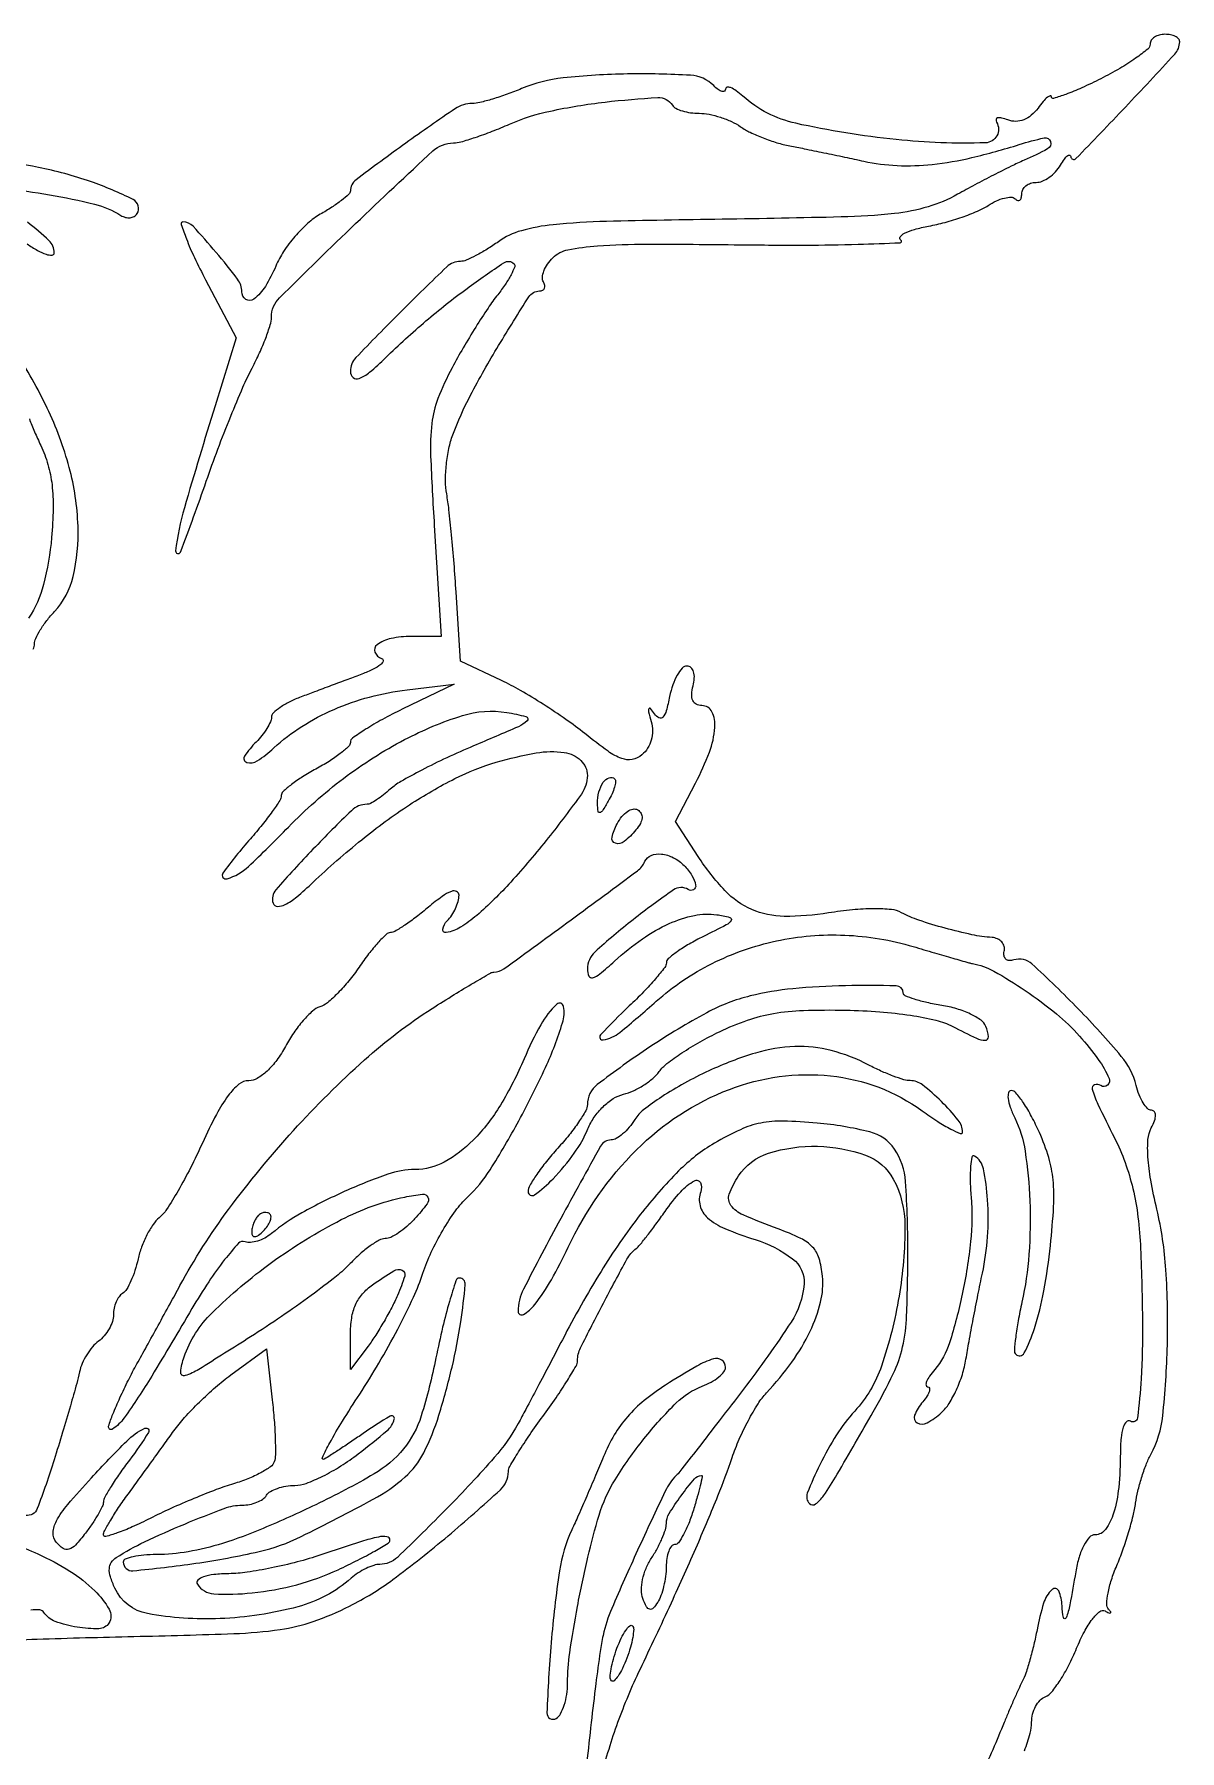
# Model space of a CAD drawing. Extents: x 62 to 252, y 2 to 320.
# Drawn here: x 136 to 252, y 146.1 to 320 of the extents above; entities that cross this region are included whole.
import ezdxf

# ---------------------------------------------------------------- set-up
doc = ezdxf.new("R2010")
doc.units = 0

msp = doc.modelspace()

# ---------------------------------------------------------------- linework, layer by layer
for points in [[(236.278806, 146.11679, 0.016235), (236.846667, 147.896021, 0.069229), (237, 148.998141, -0.061528), (237.102367, 149.826871, -0.060449), (237.403432, 150.611096, -0.065842), (237.847957, 151.235347, -0.114015), (238.373385, 151.589787, 0.13319), (239.015645, 152.059278, 0.025019), (239.874847, 153.250866, 0.025177), (240.762695, 154.78601, 0.02072), (241.556161, 156.504458, -0.023193), (242.338336, 158.176685, -0.041639), (243.151821, 159.453922, -0.054728), (243.894486, 160.235781, -0.314398), (244.432776, 160.28573, 0.019), (244.816766, 160.086453, 0.231506), (244.977838, 160.088755, 0.454756), (245.004756, 160.195106, 0.032096), (244.789651, 160.466691, -0.200624), (244.605991, 160.989138, -0.032072), (244.740677, 162.087002, -0.031219), (245.082123, 163.432009, -0.022795), (245.620442, 164.877016, 0.015585), (246.237527, 166.463182, 0.011877), (246.816938, 168.234701, 0.012043), (247.280868, 169.922393, 0.027441), (247.529466, 171.219839, -0.025734), (247.755318, 172.42073, -0.016642), (248.133543, 173.78398, -0.016736), (248.59344, 175.094978, -0.030144), (249.069295, 176.129479, 0.096523), (250.277354, 180.049425, 0.020431), (250.748737, 187.220549, 0.022399), (250.596108, 194.847405, 0.041477), (249.685032, 200.970639, -0.013113), (249.070396, 203.935848, -0.027395), (248.780318, 206.274837, -0.03493), (248.78249, 208.05893, -0.105476), (249.118083, 209.220639, 0.032726), (249.44969, 209.951455, 0.086768), (249.55622, 210.513132, 0.173349), (249.438577, 210.857768, 0.228497), (249.143592, 211, -0.205007), (248.743733, 211.17114, -0.05216), (248.302868, 211.741833, -0.044487), (247.893569, 212.558466, -0.032459), (247.582984, 213.52539, 0.113859), (246.078331, 216.46819, 0.018429), (241.732397, 221.263847, 0.013148), (237.034022, 225.832541, 0.273225), (235.18785, 226.229283, -0.096421), (234.73254, 226.169988, -0.17028), (234.387407, 226.315937, -0.168923), (234.20729, 226.646651, -0.094672), (234.21875, 227.109544, 0.116395), (234.209604, 227.611666, 0.117375), (233.976758, 228.054974, 0.108728), (233.551204, 228.369751, 0.088645), (233, 228.506649, -0.035443), (230.945227, 228.790903, -0.014795), (228.225349, 229.450481, -0.014575), (225.5835, 230.258002, -0.041958), (223.827356, 231.020567, 0.099832), (222.797834, 231.332868, 0.02495), (221.033687, 231.41342, 0.023065), (218.860989, 231.303857, 0.01621), (216.432742, 230.989054, -0.042697), (211.935613, 230.646622, -0.100347), (208.656476, 231.343378, -0.101899), (205.938375, 233.253189, -0.044927), (203.213684, 236.724899), (200.927368, 240.248071), (202.963684, 244.154829, 0.030233), (204.359287, 247.279645, 0.069981), (204.918413, 249.781661, 0.135468), (204.615278, 251.36492, 0.285478), (203.59362, 252, -0.121219), (203.031896, 252.138214, -0.169691), (202.681695, 252.512551, -0.120594), (202.570873, 253.136109, -0.047946), (202.710251, 254, 0.04953), (202.834177, 254.783863, 0.089688), (202.755978, 255.426562, 0.131985), (202.493675, 255.842692, 0.188671), (202.091631, 256, 0.210189), (201.610078, 255.788209, 0.055958), (201.104365, 255.095056, 0.046738), (200.6534, 254.098892, 0.033587), (200.333868, 252.91934, -0.016725), (199.993028, 251.469154, -0.114884), (199.648597, 250.828133, -0.348223), (199.256185, 250.757214, -0.118619), (198.793361, 251.16934, 0.023707), (198.384883, 251.701625, 0.556643), (198.230137, 251.678709, 0.162656), (198.203385, 251.366341, 0.008727), (198.457071, 250.391183, -0.065526), (198.591919, 249.441812, -0.070187), (198.470551, 248.512862, -0.072797), (198.104247, 247.682359, -0.079501), (197.52378, 247.019736, -0.124458), (196.537793, 246.549416, -0.138913), (195.490264, 246.631941, -0.06777), (194.093152, 247.377166, -0.012331), (191.751202, 249.157548, 0.0161), (189.819158, 250.603467, 0.01075), (187.521048, 252.138093, 0.01083), (185.226272, 253.531215, 0.020827), (183.320451, 254.528995), (179.140901, 256.5), (178.703914, 263.5, 0.004206), (178.498702, 266.395357, 0.004122), (178.243583, 269.306427, 0.00406), (177.977994, 271.856446, 0.015546), (177.750474, 273.436774, -0.044092), (177.634466, 274.783163, -0.025345), (177.720572, 276.410694, -0.025164), (177.97475, 278.049724, -0.038037), (178.373913, 279.436774, -0.032365), (180.162453, 283.431585, -0.014228), (183.012963, 288.478759, -0.006448), (186.071435, 293.406619, -0.255991), (187.154475, 294, 0.110528), (187.476801, 294.072133, 0.183095), (187.668078, 294.270068, 0.159951), (187.694636, 294.568036, 0.081494), (187.549826, 294.91938, -0.165635), (187.443578, 295.382988, -0.067928), (187.598144, 296.018308, -0.057038), (187.968595, 296.715767, -0.045831), (188.512222, 297.369365, -0.148875), (190.021954, 298.174288, -0.031264), (193.023136, 298.57195, -0.017413), (198.011047, 298.743623, -0.003014), (207.453821, 298.682742, 0.003635), (214.055456, 298.648375, 0.006704), (219.423326, 298.731428, 0.003516), (223.68135, 298.884404, 0.73876), (223.751594, 299.153524, -0.431332), (223.684916, 299.477824, -0.123839), (224.120058, 299.853897, -0.049998), (225.134833, 300.243264, -0.020707), (226.569186, 300.571633, 0.020497), (228.226633, 300.95034, 0.016987), (229.956272, 301.484604, 0.017321), (231.50944, 302.083808, 0.043475), (232.579826, 302.654374, -0.035223), (233.42524, 303.12307, -0.048173), (234.245566, 303.412813, -0.057776), (234.927704, 303.50049, -0.202139), (235.329826, 303.336841, 0.109598), (235.584773, 303.174479, 0.251713), (235.803136, 303.206239, 0.176393), (235.952738, 303.432605, 0.058766), (236, 303.833333, -0.123526), (236.111629, 304.278282, -0.100776), (236.426029, 304.657292, -0.090807), (236.896301, 304.911958, -0.078963), (237.45031, 305, 0.100292), (238.080138, 305.127617, 0.054217), (238.774005, 305.514063, 0.050884), (239.422383, 306.080635, 0.055942), (239.919901, 306.75, -0.021519), (240.314952, 307.365732, -0.067432), (240.648701, 307.725329, -0.254972), (240.854806, 307.764688, -0.316451), (240.969591, 307.612822, 0.660612), (241.484088, 307.413898, 0.003457), (246.490619, 312.626671, 0.003462), (251.488348, 317.976523, 0.185776), (251.992704, 319.25, 0.192109), (251.881676, 319.53637, 0.08917), (251.557232, 319.779688, 0.068483), (251.073537, 319.944743, 0.048061), (250.5, 320, 0.063708), (249.926503, 319.926629, 0.081605), (249.440625, 319.711198, 0.098517), (249.115533, 319.391785, 0.150575), (249, 319.016846, -0.225429), (248.758317, 318.508036, -0.017733), (247.53125, 317.578221, -0.021383), (245.91565, 316.542162, -0.014611), (244, 315.5, -0.010596), (242.081828, 314.578541, -0.019137), (240.46875, 313.918548, -0.015851), (239.222641, 313.507809, -0.50091), (239, 313.674284, 0.488773), (238.876114, 313.77074, 0.113995), (238.601853, 313.629794, 0.042419), (238.165996, 313.192965, 0.017033), (237.644608, 312.52865, -0.05861), (236.96309, 311.794824, -0.082661), (236.199111, 311.336555, -0.092219), (235.394517, 311.180615, -0.093755), (234.59267, 311.326066, 0.03235), (233.974723, 311.518391, 0.109604), (233.554929, 311.526248, 0.30164), (233.393696, 311.364968, 0.190482), (233.442319, 311.09333, -0.577349), (232.319314, 309.006146, -0.033165), (223.287064, 309.334383, -0.029076), (213.101805, 310.986078, -0.128833), (207.75, 313.739419, 0.025644), (207.07742, 314.283458, 0.060249), (206.514062, 314.597472, 0.138942), (206.155083, 314.637859, 0.366932), (206, 314.454988, -0.245024), (205.889997, 314.243991, -0.22614), (205.6475, 314.203653, -0.09268), (205.261649, 314.39713, -0.033956), (204.8, 314.8, 0.184451), (202.442916, 315.854293, 0.017805), (196.061451, 315.983131, 0.022961), (189.56513, 315.584187, 0.072258), (185.345757, 314.5, -0.012686), (183.867121, 313.925796, -0.013544), (182.392961, 313.440625, -0.013206), (181.106543, 313.092269, -0.059581), (180.334969, 313, 0.149975), (178.631512, 312.47729, 0.006932), (173.607538, 308.970969, 0.005307), (168.569279, 305.268055, 0.233178), (167.993677, 304.129855, -0.210981), (167.843239, 303.798251, -0.017433), (167.097611, 303.177613, -0.020946), (166.115385, 302.480211, -0.014538), (164.952118, 301.772659, 0.054043), (163.682373, 300.855849, 0.032022), (162.376123, 299.517943, 0.031738), (161.230257, 297.99789, 0.046713), (160.445021, 296.522659, -0.039907), (159.384287, 294.46286, -0.092532), (158.216808, 293.183903, -0.314319), (157.419693, 293.154145, -0.255084), (157, 293.923275, 0.162939), (156.578962, 295.180986, 0.013502), (154.400131, 297.913827, 0.012038), (152.06761, 300.551098, 0.20859), (151.038391, 301, 0.510627), (150.858661, 300.751711, 0.013785), (151.390285, 299.273435, 0.017721), (152.210461, 297.377193, 0.009834), (153.337011, 295.122333), (156.419453, 289.244665), (154.290587, 282.372333, 0.004098), (151.181279, 272.035969, 0.042114), (150.29647, 267.667162, 0.88096), (150.776965, 267.548532, 0.008897), (153.402352, 274.726025, -0.006794), (154.574771, 277.973551, -0.006125), (155.874834, 281.302717, -0.006148), (157.113329, 284.258017, -0.019291), (158.045044, 286.198118, 0.014608), (158.793418, 287.719775, 0.016124), (159.425732, 289.233802, 0.015674), (159.881144, 290.554643, 0.075312), (160, 291.33926, -0.200068), (160.825707, 293.320231, -0.00428), (168.531795, 300.828456, -0.004445), (176.346262, 308.180879, -0.188707), (178.439331, 309, 0.070233), (179.193423, 309.10645, 0.010696), (180.647777, 309.559307, 0.011793), (182.351261, 310.175035, 0.009971), (184.122882, 310.904025, -0.050104), (188.252645, 312.22773, -0.023583), (193.78773, 313.137463, -0.015475), (199.135634, 313.592037, -0.274356), (200.610652, 312.820962, 0.139332), (200.956622, 312.504844, 0.042757), (201.620668, 312.241158, 0.039069), (202.450099, 312.06052, 0.034098), (203.336511, 312, -0.049442), (204.329315, 311.901586, -0.0292), (205.482734, 311.599697, -0.028996), (206.610357, 311.159279, -0.043588), (207.527494, 310.637265, 0.038999), (208.49703, 310.073602, 0.019375), (209.801826, 309.50664, 0.019103), (211.207091, 309.020648, 0.026548), (212.5, 308.701957, -0.002791), (213.963923, 308.414077, -0.001156), (215.940625, 308.009128, -0.001143), (218.057495, 307.565313, -0.001474), (220, 307.14743, 0.042784), (223.382086, 306.707574, 0.037691), (226.938974, 306.819769, 0.031882), (230.954412, 307.511613, 0.017662), (235.75, 308.837198, -0.021411), (238.257397, 309.510102, -0.389681), (238.915679, 309.129882, -0.359724), (238.614329, 308.389976, -0.020808), (236.25, 307.242633, 0.010992), (234.917153, 306.627858, 0.004498), (233.133583, 305.737187, 0.004448), (231.234419, 304.745953, 0.005675), (229.502623, 303.796979, -0.055837), (226.507996, 302.52707, -0.045999), (223.103455, 301.845487, -0.020479), (217.698877, 301.495312, -0.002414), (205.648094, 301.267248, 0.002387), (193.924628, 301.046002, 0.019095), (188.530612, 300.712073, 0.043304), (185.316535, 300.105378, 0.08663), (182.991101, 298.993663, -0.016057), (181.842885, 298.230404, -0.018924), (180.708136, 297.585639, -0.018108), (179.72005, 297.117261, -0.101961), (179.150999, 297, 0.193008), (177.763852, 296.443821, 0.005515), (173.109616, 291.897376, 0.005509), (168.556343, 287.249021, 0.193369), (168, 285.86426, 0.212877), (168.278434, 285.239916, 0.282472), (168.876262, 285.13038, 0.083637), (169.949501, 285.768285, 0.017347), (171.579276, 287.25, -0.016511), (175.655565, 290.968446, -0.01864), (179.81117, 294.255519, -0.01105), (183.543985, 296.863634, -0.357441), (184.57158, 296.761754, -0.299423), (184.637849, 296.440683, -0.026582), (184.275005, 295.652562, -0.027815), (183.695515, 294.68633, -0.017669), (182.921021, 293.626724, 0.019399), (181.93804, 292.27207, 0.007772), (180.695252, 290.347522, 0.007677), (179.418479, 288.229514, 0.009612), (178.302685, 286.224925, 0.028942), (176.868779, 283.105123, 0.065148), (176.243896, 280.582669, 0.038719), (176.127025, 277.275849, 0.005083), (176.494317, 270.250864), (177.197298, 259), (174.157666, 259, 0.050572), (172.124736, 258.793854, 0.109609), (170.698696, 258.156232, 0.340069), (170.489039, 257.417078, 0.220951), (171.165905, 256.778032, -0.3956), (171.306439, 256.518094, -0.161692), (171.066312, 256.150292, -0.056465), (170.312024, 255.678456, -0.021643), (169.172136, 255.192621, -0.000145), (167.739989, 254.654654, -0.000089), (166.050565, 254.020945, -0.000089), (164.377473, 253.39404, -0.000158), (163, 252.87868, 0.025991), (161.85116, 252.379816, 0.035683), (160.88125, 251.807653, 0.03868), (160.188337, 251.245453, 0.205796), (160, 250.807251, -0.107889), (159.897634, 250.338371, -0.031215), (159.545387, 249.681624, -0.02982), (159.044693, 248.971816, -0.027867), (158.452381, 248.309524, 0.050648), (157.285924, 246.879363, 0.493498), (157.505829, 246.245399, 0.231542), (158.568526, 246.389763, 0.037665), (160.253943, 247.712417, -0.043336), (163.080755, 249.879527, -0.038932), (166.339234, 251.615951, -0.037796), (169.926603, 252.869756, -0.035645), (173.732766, 253.599457), (178.5, 254.165378), (173.25, 251.628694, 0.011816), (171.238193, 250.597304, 0.01783), (169.542188, 249.596697, 0.01284), (168.221785, 248.704263, 0.242271), (168, 248.273409, -0.209628), (167.81612, 247.854096, -0.021642), (166.971875, 247.14159, -0.024019), (165.840728, 246.351568, -0.016912), (164.5, 245.569933, 0.016689), (163.159254, 244.789091, 0.023755), (162.028125, 244.001469, 0.021259), (161.182633, 243.291831, 0.210537), (161, 242.877326, -0.145417), (160.857059, 242.396232, -0.010933), (160.079657, 241.258652, -0.014379), (159.067045, 239.926922, -0.010418), (157.866919, 238.50121, 0.021895), (155.087033, 235.040623, 0.722387), (155.506399, 234.450987, 0.113548), (157.661778, 235.698677, 0.012765), (161.7241, 239.688515, -0.038696), (167.305837, 244.629405, -0.040914), (173.483534, 248.549436, -0.044568), (179.34429, 250.989922, -0.118322), (183.839506, 251.304865, -0.023767), (185.774665, 250.886072, -0.577025), (185.890866, 250.455225, -0.095072), (185.01363, 249.857715, -0.002284), (180.461821, 247.912798, 0.009417), (177.765424, 246.714902, 0.010558), (175.21812, 245.459126, 0.009914), (173.098429, 244.303992, 0.054247), (172.043574, 243.539434, -0.017276), (171.345239, 242.950021, -0.021294), (170.653632, 242.452209, -0.020267), (170.048643, 242.088923, -0.125718), (169.700572, 242, 0.194098), (168.097881, 241.353486, 0.010718), (164.210669, 237.443729, 0.009232), (160.443655, 233.339712, 0.2676), (160.16899, 231.99303, 0.313747), (160.612866, 231.661851, 0.128473), (161.384991, 231.836609, 0.054639), (162.563018, 232.620762, 0.015475), (164.210535, 234.0875, -0.019284), (169.146373, 238.414811, -0.025245), (173.990341, 241.952244, -0.028223), (178.589486, 244.609085, -0.046024), (182.778656, 246.260145, -0.02716), (186.820296, 247.202806, -0.080045), (189.664966, 247.245717, -0.153172), (191.339846, 246.439449, -0.207443), (192, 244.916748, -0.157347), (191.394708, 243.040937, -0.011204), (188.046393, 238.605916, -0.016899), (184.253282, 234.128773, -0.030007), (180.797491, 230.75, -0.041865), (179.157761, 229.553315, -0.09158), (177.710065, 229.001579, -0.526992), (177.355031, 229.358855, -0.15053), (177.8, 230.2, 0.049912), (178.25932, 230.761475, 0.037987), (178.6475, 231.455488, 0.038942), (178.913282, 232.169831, 0.0697), (179, 232.788894, 0.293877), (178.756178, 233.167904, 0.202542), (178.230192, 233.18253, 0.065574), (177.294943, 232.66815, 0.016428), (175.923275, 231.588894, -0.011778), (174.686924, 230.597356, -0.015735), (173.516991, 229.760488, -0.012923), (172.515853, 229.12777, -0.135259), (172.052177, 229, 0.193882), (171.622838, 228.827015, 0.017129), (170.792349, 227.971433, 0.020422), (169.848019, 226.839816, 0.014457), (168.878902, 225.498495, -0.022138), (167.850368, 224.120034, -0.023835), (166.727675, 222.872956, -0.02426), (165.668647, 221.902723, -0.095266), (164.896163, 221.477497, 0.105952), (164.154022, 221.04827, 0.029887), (163.213092, 220.088649, 0.028694), (162.253932, 218.848784, 0.026772), (161.418759, 217.479003, -0.034726), (160.54357, 216.093613, -0.046163), (159.555958, 214.979109, -0.054029), (158.570637, 214.237074, -0.135195), (157.709881, 214, 0.175115), (156.709686, 213.63862, 0.059506), (155.630143, 212.499373, 0.039326), (154.424645, 210.580896, 0.014177), (153.010339, 207.683074, -0.011281), (151.803116, 205.172767, -0.01327), (150.544273, 202.853919, -0.012207), (149.387585, 200.96013, -0.076486), (148.637333, 200.113976, 0.069861), (148.012766, 199.428004, 0.03081), (147.383403, 198.372046, 0.029744), (146.843779, 197.151932, 0.035198), (146.487342, 195.94237, -0.023859), (146.174041, 194.782923, -0.027446), (145.763334, 193.712939, -0.028154), (145.320804, 192.858068, -0.121405), (144.923063, 192.452451, 0.101346), (144.569356, 192.119234, 0.05202), (144.27115, 191.585203, 0.048665), (144.068451, 190.948198, 0.052754), (144, 190.301226, -0.079966), (143.889499, 189.614725, -0.048197), (143.555944, 188.858694, -0.046846), (143.066716, 188.151887, -0.059634), (142.488319, 187.610243, 0.059705), (141.87918, 187.039648, 0.036215), (141.299563, 186.238634, 0.03586), (140.832794, 185.347079, 0.051867), (140.564274, 184.5, -0.016927), (140.28227, 183.333404, -0.002653), (139.636666, 181.056896, -0.002947), (138.845179, 178.380537, -0.002567), (137.985523, 175.587305, -0.014603), (136.27867, 170.650932, -0.35362), (135.103745, 169.964264, -0.35325)], [(132.925161, 304.379409, -0.015639), (137.518532, 303.74601, -0.019747), (142.087998, 302.782598, -0.076723), (144.74348, 301.658538, 0.07584), (145.21103, 301.459656, 0.089214), (145.690443, 301.424674, 0.100732), (146.106613, 301.556109, 0.12833), (146.396772, 301.832974, 0.441674), (145.986566, 303.269007, 0.031409), (141.687839, 305.076043, 0.034385), (136.393105, 306.520886, 0.049454), (131.560875, 307, 0.026258)], [(135.25, 298.779921, 0.023105), (136.305916, 298.114452, 0.048316), (137.192187, 297.719101, 0.089298), (137.781207, 297.633143, 0.404519), (138, 297.859326, 0.205197), (137.462999, 299.112733, 0.029272), (135.280866, 300.960885, 0.032183)], [(135.876442, 257.730361, 0.120585), (136, 258.235239, -0.110756), (136.12936, 258.812063, -0.02748), (136.593172, 259.668842, -0.026751), (137.246389, 260.614268, -0.024028), (138.019309, 261.520553, 0.132322), (139.917918, 265.070904, 0.065896), (140.412217, 270.184998, 0.056734), (139.523235, 276.123575, 0.046464), (137.292039, 282.146029, 0.033239), (134.071128, 287.848999, 0.095915)], [(135.480248, 281.058046, 0.011617), (136.008873, 279.742956, 0.009408), (136.634886, 278.356991, -0.041596), (137.364533, 276.418056, -0.039834), (137.776254, 274.356826, -0.03381), (137.895481, 271.970884, -0.018193), (137.736292, 269.028407, -0.039854), (136.917453, 264.260927, -0.084497), (135.40004, 260.847949, -0.106269)], [(193.421853, 143.526443, -0.025397), (195.101717, 149.029151, -0.024926), (197.339816, 154.368576, 0.003643), (200.505693, 161.102504, 0.005576), (203.141987, 166.989489, 0.006432), (205.226562, 171.961209, 0.014216), (206.65946, 175.817931, -0.022006), (207.382916, 177.675982, -0.018377), (208.307971, 179.580977, -0.018768), (209.284838, 181.262306, -0.047143), (210.150995, 182.382757, 0.032097), (212.714321, 185.500413, 0.044286), (214.562412, 188.615603, 0.051152), (215.622984, 191.569446, 0.084979), (215.815318, 194.20137, 0.046429), (215.469845, 196.003598, 0.118437), (214.815485, 197.151882, 0.09383), (213.608832, 198.031573, 0.022572), (211.316398, 198.994584, -0.012738), (207.770629, 200.402743, -0.131871), (206.545614, 201.364804, -0.254922), (206.379937, 202.510494, -0.056169), (207.307767, 204.34696, -0.173318), (210.356642, 206.652865, -0.081435), (215.315349, 207.360711, -0.082287), (220.188715, 206.449087, -0.184623), (222.988233, 204.021986, -0.123695), (224.166282, 199.315356, -0.04098), (223.573113, 192.167674, -0.041311), (221.788275, 185.097722, -0.102695), (219.083172, 180.528472, 0.042787), (217.244895, 178.128739, 0.028273), (215.543248, 175.098208, 0.021031), (214.28031, 172.216466, 0.297429), (214.501267, 171.1654, 0.374172), (215.116494, 171.122691, 0.079407), (215.924266, 171.963205, 0.020183), (217.300907, 174.126666, 0.00136), (220.961524, 180.466832, 0.01794), (222.984369, 184.305209, 0.057657), (223.929686, 187.029855, 0.045529), (224.339493, 190.219678, 0.008204), (224.461524, 196.209411, 0.016982), (224.23414, 203.7872, 0.134198), (223.103863, 207.078878, 0.184549), (220.619651, 208.808654, 0.038224), (215.274318, 209.708842, 0.016942), (211.839528, 209.903283, 0.054289), (209.558232, 209.707059, 0.059958), (207.495967, 209.037245, 0.024072), (204.86426, 207.660603, 0.064601), (201.242742, 204.855068, 0.031064), (197.359817, 200.432836, 0.026804), (193.385182, 194.683158, 0.018278), (189.472422, 187.764631, -0.000955), (188.22351, 185.366053, -0.000876), (186.928967, 182.901917, -0.000875), (185.76606, 180.707051, -0.00288), (184.987893, 179.264631, -0.055608), (182.574864, 175.823837, -0.013411), (177.825811, 170.721162, -0.007659), (172.754484, 165.712923, -0.193311), (170.979407, 165, 0.078623), (170.360885, 164.902135, 0.033669), (169.582042, 164.590008, 0.032263), (168.780353, 164.13844, 0.036633), (168.078741, 163.604284, -0.116419), (162.679378, 160.709403, -0.054623), (154.798743, 159.508542, -0.055583), (147.451287, 160.016115, -0.245577), (144.138098, 162.596253, -0.029393), (143.691936, 163.750817, -0.089782), (143.582734, 164.580271, -0.133517), (143.784471, 165.202239, -0.106798), (144.28771, 165.698977, -0.030496), (147.156153, 167.285195, -0.012553), (151.215654, 169.093472, -0.00942), (155.2296, 170.673995, -0.089305), (157.04028, 171, 0.04927), (157.790601, 171.074116, 0.04734), (158.522518, 171.29375, 0.051081), (159.130433, 171.61661, 0.107141), (159.5, 172, -0.124071), (159.895889, 172.384143, -0.047276), (160.600126, 172.70625, -0.043123), (161.467141, 172.92607, -0.04055), (162.377232, 173, 0.090421), (163.520819, 173.208514, 0.025314), (165.193328, 173.93807, 0.024657), (167.034854, 174.971154, 0.023687), (168.791452, 176.19343, 0.011671), (171.724872, 178.558893, 0.15768), (172.442854, 179.714207, 0.667219), (172.023862, 180.024405, 0.016604), (169.307575, 178.273057, -0.002929), (168.147503, 177.479362, -0.00297), (166.983537, 176.703005, -0.00289), (165.962957, 176.039433, -0.012156), (165.338508, 175.65965, -0.731241), (165.162816, 175.820287, -0.016954), (165.917422, 177.318631, -0.01361), (167.192366, 179.506294, -0.006532), (168.940312, 182.245684, 0.01357), (170.88468, 185.389629, 0.011221), (172.787867, 188.838106, 0.01138), (174.390931, 192.081065, 0.029607), (175.349487, 194.50106, -0.030393), (176.190787, 196.615322, -0.022766), (177.359514, 198.833081, -0.023198), (178.656725, 200.826437, -0.047781), (179.880901, 202.225603, 0.062893), (182.142283, 204.973039, 0.016136), (185.060102, 209.944154, 0.017175), (187.766338, 215.349766, 0.033198), (189.484882, 219.868313, 0.118758), (189.585829, 221.530516, 0.595203), (188.909603, 221.755568, 0.077553), (187.274641, 219.664129, 0.027198), (185.596138, 216.227423, -0.036213), (183.196484, 211.530618, -0.058141), (180.438416, 207.983366, -0.072777), (177.500551, 205.757103, -0.126459), (174.554952, 205, 0.084939), (171.79616, 204.527939, 0.020145), (167.446168, 202.794399, 0.021616), (163.085013, 200.618788, 0.047003), (160, 198.508681, -0.050278), (159.339281, 198.063068, -0.048766), (158.59625, 197.752908, -0.052808), (157.885339, 197.614368, -0.109487), (157.327661, 197.687934, 0.303698), (156.673793, 197.527625, 0.017437), (155.263581, 195.872953, 0.021791), (153.644878, 193.640503, 0.013798), (151.947272, 190.909717, -0.004752), (147.872022, 184.081779, -0.017158), (145.088241, 179.850539, -0.090597), (143.91516, 178.704208, -0.703875), (143.512424, 179, -0.02487), (143.943254, 180.221611, -0.009395), (144.66126, 181.884623, -0.009279), (145.511429, 183.667666, -0.011175), (146.378311, 185.309356, 0.000953), (147.352055, 187.065516, 0.000528), (148.534484, 189.213013, 0.000526), (149.727798, 191.391129, 0.000848), (150.739083, 193.249093, -0.035565), (155.663042, 200.967475, -0.024805), (162.229081, 208.946454, -0.025022), (169.429706, 216.10695, -0.041006), (176.269417, 221.313057, -0.00364), (178.516399, 222.726055, -0.005545), (180.489738, 223.91696, -0.002235), (182.191395, 224.908121, -0.13149), (182.534731, 225, 0.158294), (183.536697, 225.325364, 0.001284), (190.343768, 230.29408, 0.00149), (197.066931, 235.258954, 0.131872), (197.833333, 236.22731, -0.202492), (198.455157, 236.823007, -0.118468), (199.494654, 236.95735, -0.092038), (200.712483, 236.59278, -0.0779), (201.8, 235.8, -0.058198), (202.588661, 234.802763, -0.095327), (202.96965, 233.799084, -0.317335), (202.757295, 233.350178, -0.273517), (202.225551, 233.360602, 0.297967), (200.714864, 233.321908, 0.015644), (196.631325, 230.306371, 0.01743), (192.768074, 227.037727, 0.211502), (192, 225.303193, 0.105128), (192.148478, 224.604818, 0.375665), (192.530211, 224.428306, 0.102425), (193.255878, 224.815116, 0.010229), (194.75, 226.110641, -0.03079), (197.568419, 228.35838, -0.046317), (200.2961, 229.916877, -0.054928), (202.838598, 230.750368, -0.089632), (205.100759, 230.814297, -0.024622), (206.423094, 230.546565, -0.505393), (206.554336, 230.223512, -0.137389), (206.073944, 229.778032, -0.004668), (203.75, 228.611248, 0.016521), (202.313398, 227.846816, 0.023832), (201.101562, 227.070582, 0.02118), (200.193586, 226.366322, 0.220664), (200, 225.949037, -0.167356), (199.833966, 225.466879, -0.01127), (198.898438, 224.32366, -0.015204), (197.686577, 222.993146, -0.010755), (196.25, 221.571652, 0.015199), (193.331848, 218.632355, 0.719193), (193.604877, 218.127297, 0.128909), (195.286796, 218.894957, 0.010628), (198.983718, 222.045911, -0.065796), (204.633268, 225.875333, -0.06368), (211.145805, 228.15781, -0.062979), (218.090518, 228.743361, -0.061828), (225.007945, 227.590281, 0.00096), (227.148628, 226.959036, 0.001409), (229.033584, 226.412893, 0.000657), (230.641204, 225.954297, 0.02614), (231, 225.872441, -0.084771), (233.156381, 225.10681, -0.021309), (236.341136, 223.141402, -0.022631), (239.516615, 220.773237, -0.041079), (241.84468, 218.524118, -0.022145), (243.751969, 216.147366, -0.05674), (244.843702, 214.234441, -0.325464), (244.689236, 213.556598, -0.328898), (244, 213.5, 0.222903), (243.37398, 213.572272, 0.394646), (243.145764, 213.149852, 0.047869), (243.708235, 211.618919, 0.00511), (245.385282, 208.216756, -0.030228), (246.465226, 205.716732, -0.02888), (247.254819, 203.066691, -0.027111), (247.771637, 200.187803, -0.020756), (248.033344, 197, -0.007475), (248.225283, 189.461545, -0.017373), (248.088296, 183.810676, -0.016594), (247.721769, 179.845044, -0.545985), (247, 179.5, 0.353315), (246.599031, 179.449341, 0.115077), (246.271596, 178.899019, 0.054823), (246.056241, 177.825869, 0.021234), (245.986345, 176.309017, -0.022552), (245.815183, 172.795748, -0.051254), (245.297626, 170.191707, -0.079065), (244.492245, 168.551393, -0.243811), (243.428682, 168, 0.213239), (242.856588, 167.744392, 0.062007), (242.293044, 166.93217, 0.048682), (241.805, 165.729276, 0.030616), (241.46342, 164.25, -0.004676), (240.872504, 160.909302, -0.049566), (240.486136, 159.583048, -0.739282), (240.228292, 159.605003, -0.044645), (240.078947, 160.809017, 0.093999), (239.74087, 162.309407, 0.52199), (239.066457, 162.445805, 0.127175), (238.211561, 161.067536, 0.029196), (237.544955, 158.387937, -0.011913), (237.224118, 156.877263, -0.011017), (236.824071, 155.343417, -0.01108), (236.407604, 153.993857, -0.035738), (236.048263, 153.126892, 0.008381), (235.664982, 152.328575, 0.00353), (235.175488, 151.243525, 0.003491), (234.668505, 150.076248, 0.004543), (234.221472, 149, -0.011034), (231.842893, 143.476994, -0.01493)], [(132.055983, 157.093537, -0.024323), (136.267757, 157.435025, -0.002611), (146.058852, 157.699886, 0.003371), (156.183481, 157.989172, 0.026161), (160.894058, 158.40296, 0.049448), (164.242999, 159.218042, 0.031876), (167.92264, 160.779365, 0.042876), (172.303992, 163.469942, 0.01664), (177.889162, 167.892066, 0.009565), (183.188195, 172.559448, 0.210416), (184, 174.403089, -0.133217), (184.141292, 174.923983, -0.007274), (185.028125, 176.389126, -0.010888), (186.159166, 178.113122, -0.007708), (187.5, 180, 0.008121), (188.84078, 181.890112, 0.011373), (189.971875, 183.624099, 0.00786), (190.85399, 185.097251, 0.131707), (191, 185.641934, -0.116775), (191.304456, 186.927753, -0.004206), (193.624008, 191.455828, -0.004519), (196.008482, 195.91705, -0.105471), (196.939421, 197, 0.058445), (197.309515, 197.356955, 0.005994), (198.070171, 198.307813, 0.007412), (198.948993, 199.468874, 0.005853), (199.866274, 200.75, -0.029845), (201.453909, 202.756634, -0.084246), (202.846339, 203.868162, -0.436678), (203.443051, 203.671839, -0.197715), (203.47912, 202.75, 0.154236), (203.415222, 201.33815, 0.148498), (204.171019, 200.120967, 0.08152), (205.939894, 199.017877, 0.023073), (209, 197.90507, -0.086439), (212.787655, 195.956725, -0.255668), (213.947302, 193.378246, -0.126352), (212.640004, 189.553442, -0.018129), (207.81613, 182.753026, -0.000836), (205.3594, 179.55402, -0.001264), (203.208488, 176.777451, -0.000476), (201.349686, 174.395126, -0.030476), (201, 174, 0.085373), (199.891365, 172.430771, 0.003869), (197.09181, 166.437431, 0.005517), (194.473905, 160.547066, 0.047262), (193.587322, 157.805128, 0.01997), (193.296238, 156.190311, 0.002919), (192.855915, 152.888374, 0.003296), (192.3837, 148.976814, 0.002822), (191.936824, 144.851531, -0.031173)], [(131.165631, 167.626471, -0.068138), (136.329644, 166.077606, -0.034077), (139.587696, 164.316337, -0.05215), (142.106406, 162.329379, -0.069487), (143.559325, 160.456994, -0.275343), (143.536676, 159.059343, -0.254003), (142.535277, 158.486331, -0.046314), (140.32802, 158.641783, -0.047155), (138.107683, 159.225585, -0.160127), (136.948388, 160.141991, 0.23095), (136.531624, 160.387598, 0.04403), (135.626356, 160.379074, 0.03889)]]:
    msp.add_lwpolyline(points, format="xyb")
for points in [[(194.122073, 242.325003, -0.009073), (193.526993, 241.343107, -0.200091), (193.258773, 241.154512, -0.446695), (193.081567, 241.281648, -0.022266), (193.030409, 242.083333, -0.068411), (193.167873, 243.24879, -0.088309), (193.616467, 244.226472, -0.14874), (194.203585, 244.6908, -0.298202), (194.75833, 244.575003, -0.22822), (194.856077, 244.295699, -0.040891), (194.746741, 243.738754, -0.036971), (194.497543, 243.055001, -0.025833)], [(196.926114, 239.410972, -0.048467), (195.72546, 238.220323, -0.254452), (194.843567, 238.054347, -0.390085), (194.500187, 238.661603, -0.065638), (195.01499, 240.028008, -0.049171), (195.503907, 240.758759, -0.072039), (196.074799, 241.279035, -0.095673), (196.634549, 241.518634, -0.194202), (197.098732, 241.438981, -0.129807), (197.43944, 241.079829, -0.147504), (197.537114, 240.616999, -0.105652), (197.366059, 240.05495, -0.046726)], [(208.5, 222.584892, 0.064172), (204.099689, 220.890095, 0.023115), (198.342036, 217.422864, 0.016153), (193.001623, 213.605799, 0.233599), (192, 211.578895, -0.131381), (191.832933, 210.954057, -0.018506), (191.11875, 209.813747, -0.020059), (190.148734, 208.501786, -0.015845), (189, 207.161143, 0.015564), (187.851245, 205.822002, 0.019797), (186.88125, 204.514584, 0.018141), (186.165799, 203.379583, 0.132304), (186, 202.763968, 0.610095), (186.642564, 202.43337, 0.047352), (188.529264, 204.071762, 0.034048), (190.678909, 206.660374, 0.058128), (192.046183, 209.111497, -0.052661), (192.693981, 210.303155, -0.0487), (193.591553, 211.367772, -0.051266), (194.618613, 212.182404, -0.080729), (195.649918, 212.626983, 0.046328), (196.657463, 212.981682, 0.033587), (197.70295, 213.550437, 0.034182), (198.630271, 214.231857, 0.060814), (199.273329, 214.925935, -0.07278), (200.05468, 215.72998, -0.017521), (201.571621, 216.811494, -0.017622), (203.418596, 217.941575, -0.016666), (205.374741, 218.961264, -0.0278), (208.232185, 220.141204, -0.041723), (210.843109, 220.815182, -0.034375), (213.876542, 221.121074, -0.012695), (218.176435, 221.14854, -0.014185), (221.619998, 220.985296, -0.018871), (224.73321, 220.630493, -0.020752), (227.309628, 220.12774, -0.060834), (229.002034, 219.498948, 0.007378), (231.409887, 218.298494, 0.112908), (232.310502, 218.09438, 0.448147), (232.620893, 218.443895, 0.062573), (232.359463, 219.505636, 0.148601), (231.875292, 220.12762, 0.042501), (230.808479, 220.751755, 0.038747), (229.422542, 221.284445, 0.032743), (227.890848, 221.633445, -0.014627), (226.399521, 221.916881, -0.023112), (225.142796, 222.255622, -0.019333), (224.184068, 222.603592, -0.304741), (223.999522, 222.877808, 0.407495), (223.278264, 223.614711, 0.010281), (218.149435, 223.623248, 0.01942), (212.798341, 223.313977, 0.035742)], [(204.301752, 214.998756, 0.017778), (201.834133, 213.75185, 0.019654), (199.544627, 212.370914, 0.019447), (197.695235, 211.048014, 0.088411), (196.811206, 210.0693, -0.035645), (196.23444, 209.27743, -0.040001), (195.571097, 208.607857, -0.043825), (194.921739, 208.1418, -0.134535), (194.404276, 208, 0.271772), (193.344472, 207.378008, 0.003203), (189.299286, 200.024781, 0.005375), (185.524711, 192.875753, 0.121725), (184.991725, 190.627555, 0.576083), (185.531719, 190.321225, 0.095149), (186.674264, 191.321304, 0.036272), (188.355371, 193.834512, 0.019756), (190.062436, 197.133303, -0.086683), (196.961788, 206.984564, -0.105189), (206.390275, 213.125411, -0.118119), (216.631238, 214.490749, -0.131832), (225.917459, 210.944832, 0.012368), (227.484313, 209.867875, 0.023679), (228.800754, 209.096387, 0.026475), (229.772867, 208.650786, 0.529433), (230, 208.805166, 0.172814), (229.571348, 210.008342, 0.027329), (227.854788, 211.891546, 0.027556), (225.940786, 213.576749, 0.166958), (224.711045, 214.006161, -0.072718), (224.057308, 214.105142, -0.015821), (222.974494, 214.472513, -0.016171), (221.737374, 214.982581, -0.014866), (220.5, 215.585092, 0.056324), (216.705987, 217.058117, 0.07363), (213.012164, 217.469125, 0.065165), (209.022081, 216.799272, 0.033977)], [(235.284567, 210.25, -0.075722), (236.338195, 206.856663, -0.027747), (236.813073, 201.842514, -0.027534), (236.725569, 196.410378, -0.037343), (236.01294, 191.55774, 0.01022), (235.631596, 189.676724, 0.015282), (235.382619, 188.018351, 0.010186), (235.248175, 186.652089, 0.219191), (235.385007, 186.28166, 0.508081), (236.25155, 186.41687, 0.041766), (237.278486, 188.89861, 0.031576), (238.232569, 192.702842, 0.01904), (238.902448, 197.305717, 0.012286), (239.228011, 201.273187, 0.038616), (239.174894, 203.943322, 0.049006), (238.726823, 206.211719, 0.03089), (237.788317, 208.745639, 0.01798), (236.996159, 210.375412, 0.025906), (236.171673, 211.750281, 0.024063), (235.411112, 212.771575, 0.224296), (234.927525, 213, 0.342058), (234.652423, 212.786859, 0.095685), (234.616581, 212.206485, 0.054585), (234.830828, 211.324015, 0.026251)], [(230.865389, 202.21978, -0.045651), (230.81241, 197.726257, -0.026228), (229.972998, 192.370708, -0.024786), (228.67788, 187.452349, -0.09989), (227.179893, 184.75, 0.024404), (226.661828, 184.077608, 0.055322), (226.356044, 183.514062, 0.120265), (226.302158, 183.150728, 0.387475), (226.467457, 183, -0.332104), (226.648279, 182.865008, -0.150571), (226.644941, 182.552276, -0.06715), (226.41169, 182.061504, -0.028746), (225.979944, 181.475834, 0.072655), (225.149198, 180.113741, 0.378558), (225.404547, 179.346179, 0.263809), (226.407373, 179.336149, 0.057488), (227.86767, 180.380243, 0.069717), (228.632017, 181.295063, 0.031687), (229.372263, 182.67138, 0.030607), (229.98099, 184.245875, 0.036711), (230.349787, 185.790779, -0.004834), (230.655476, 187.565087, -0.0022), (231.087765, 189.879166, -0.002178), (231.564824, 192.314574, -0.002992), (232.016429, 194.5, 0.035023), (232.534907, 198.186066, 0.034377), (232.53864, 201.931673, 0.033064), (232.115948, 205.071092, 0.207201), (231.211268, 206.369471, 0.516328), (230.957395, 206.262246, 0.033702), (230.816268, 205.331847, 0.026863), (230.775573, 203.950154, 0.013796)], [(174.505548, 200.006131, -0.029217), (173.724469, 199.238347, -0.031723), (172.879442, 198.589301, -0.033476), (172.091394, 198.133249, -0.114925), (171.519326, 198, 0.128393), (170.918413, 197.843107, 0.027133), (169.995374, 197.257921, 0.026743), (168.969852, 196.440839, 0.022599), (167.975362, 195.473774, -0.03707), (166.578379, 194.191782, -0.008505), (164.030073, 192.248968, -0.008746), (161.008701, 190.106159, -0.00843), (157.877262, 188.043178, -0.002104), (152.642079, 184.75028, -0.066141), (151.256172, 184.122764, -0.534416), (150.81692, 184.484205, -0.059094), (151.154937, 186.014609, -0.115248), (153.987889, 190.484297, -0.037316), (160.007319, 195.572972, -0.037708), (167.079219, 199.926576, -0.067395), (173.5, 202.211279, -0.023818), (175.301257, 202.501308, -0.324462), (175.847031, 202.19209, -0.277995), (175.769603, 201.51861, -0.019703)], [(158.666667, 200.333333, 0.063896), (158.411277, 200.002755, 0.039129), (158.195833, 199.558958, 0.038674), (158.048893, 199.07784, 0.054831), (158, 198.633333, 0.142677), (158.093678, 198.31173, 0.290264), (158.322581, 198.204271, 0.131573), (158.693024, 198.355562, 0.034019), (159.183333, 198.783333, 0.041736), (159.5985, 199.274266, 0.061283), (159.867292, 199.770833, 0.080535), (159.959631, 200.197768, 0.212536), (159.85, 200.483333, 0.128169), (159.601612, 200.629018, 0.100736), (159.289271, 200.652396, 0.089268), (158.96028, 200.549128, 0.075941)], [(172.768379, 192.25, -0.01844), (172.183922, 191.024119, -0.010968), (171.40307, 189.60726, -0.010971), (170.561533, 188.227176, -0.018578), (169.789818, 187.115141), (168, 184.730283), (168, 188.243169, -0.037453), (168.128286, 189.953376, -0.066856), (168.521822, 191.305349, -0.075108), (169.217407, 192.398468, -0.061343), (170.25, 193.325576, -0.014366), (172.41245, 194.743455, -0.243463), (173.236254, 194.804523, -0.387468), (173.50637, 194.212181, -0.02414)], [(176.665926, 185.929404, -0.02558), (175.16867, 180.043409, -0.09659), (173.377812, 176.708612, -0.089849), (170.396474, 174.165846, -0.020426), (164.5, 171.050145, -0.010818), (159.171447, 168.647333, -0.024732), (155.035746, 167.12578, -0.032185), (151.564261, 166.280905, -0.043624), (148.350777, 166, 0.021384), (147.066516, 165.945049, 0.034396), (145.984291, 165.776735, 0.038113), (145.200887, 165.53505, 0.308067), (145, 165.239949, 0.442081), (145.970948, 164.356411, 0.012027), (152.341441, 165.113262, 0.020489), (158.760426, 166.303064, 0.059631), (163, 167.818852, 0.007849), (170.302368, 171.603746, 0.05709), (173.5382, 173.855432, 0.095822), (175.425308, 176.298329, 0.04174), (176.964607, 180.116196, 0.016625), (178.295242, 184.989106, 0.021111), (179.181038, 189.567656, 0.014977), (179.634041, 193.358435, 0.440523), (179.047168, 194, 0.324237), (178.690682, 193.74167, 0.00743), (178.033139, 191.629262, 0.013733), (177.341445, 189.023325, 0.00851)], [(160.282459, 175.392631, -0.157106), (159.906009, 174.895219, -0.028927), (158.914412, 174.282558, -0.02855), (157.62393, 173.677354, -0.022589), (156.168686, 173.168686, 0.017558), (154.406803, 172.57265, 0.008033), (152.149855, 171.678027, 0.007943), (149.800831, 170.658916, 0.010856), (147.720942, 169.662064, -0.01136), (145.909779, 168.796252, -0.020618), (144.386777, 168.184451, -0.018265), (143.222061, 167.81877, -0.494978), (143, 167.988126, -0.126476), (143.112166, 168.42446, -0.009538), (143.72668, 169.492005, -0.012683), (144.52625, 170.748413, -0.009297), (145.473805, 172.102117, 0.000604), (146.578566, 173.623414, 0.000387), (147.857536, 175.391968, 0.000389), (149.107264, 177.125749, 0.000729), (150.114779, 178.530113, -0.028724), (151.202686, 179.880135, -0.014836), (152.705493, 181.44429, -0.014699), (154.350803, 182.965818, -0.021554), (155.890973, 184.195661), (159.5, 186.831095), (160.084715, 181.665548, -0.009003), (160.28031, 179.60651, -0.011298), (160.383997, 177.69209, -0.009569), (160.403784, 176.093226, -0.082542)], [(199.922392, 183.165737, 0.029845), (197.760438, 181.606423, 0.042983), (196.068475, 179.96436, 0.044715), (194.730514, 178.110221, 0.036268), (193.63448, 175.915737, -0.002565), (192.836256, 174.005604, -0.001938), (191.940791, 171.915873, -0.001959), (191.084316, 169.95939, -0.004542), (190.422708, 168.5, 0.071626), (189.175967, 164.348011, 0.016547), (188.33151, 157.076321, 0.011293), (187.903881, 149.950062, 0.600014), (188.843221, 149.403106, 0.131876), (189.288096, 149.8759, 0.045076), (189.660196, 150.749527, 0.041069), (189.914601, 151.833756, 0.037112), (190, 152.982727, -0.035963), (190.220905, 156.050072, -0.01041), (190.999249, 160.735791, -0.010831), (192.046431, 165.720059, -0.016404), (193.192099, 170, -0.064889), (194.802946, 173.569166, -0.030261), (197.733009, 177.725461, -0.029171), (201.00892, 181.364874, -0.104445), (203.626705, 183.048173, 0.035242), (204.535101, 183.46894, 0.044473), (205.302845, 183.986461, 0.050898), (205.837252, 184.519071, 0.17304), (206, 184.975249, 0.252865), (205.612615, 185.692263, 0.220859), (204.760554, 185.817001, 0.059988), (203.074418, 185.085739, 0.009034)], [(145.618689, 175.566722, 0.010237), (144.614106, 174.192176, 0.013665), (143.762708, 172.902057, 0.010869), (143.11214, 171.802495, 0.121926), (142.977764, 171.316722, -0.107365), (142.866871, 170.865779, -0.016992), (142.436027, 170.056121, -0.01818), (141.852033, 169.123306, -0.015005), (141.164778, 168.172199, -0.020212), (140.14983, 166.957752, -0.133811), (139.489641, 166.536279, -0.228702), (138.895861, 166.624516, -0.070335), (138.207189, 167.250352, -0.187935), (137.885315, 168.217793, -0.112813), (138.21848, 169.398495, -0.051423), (139.362707, 171.062222, -0.010132), (141.770176, 173.776996, -0.009715), (145.345338, 177.499813, -0.087952), (147.185617, 178.788062, -0.744721), (147.55224, 178.374962, -0.024314)], [(202.738618, 170.5, -0.02036), (202.266575, 169.159151, -0.029894), (201.735514, 168.028125, -0.029827), (201.217406, 167.198766, -0.242802), (200.832219, 167, 0.237778), (200.511967, 166.838576, 0.069306), (200.239966, 166.339063, 0.053253), (200.051277, 165.611755, 0.035171), (199.984687, 164.75, -0.031932), (199.916806, 163.790755, -0.025316), (199.7255, 162.76912, -0.025962), (199.449656, 161.836741, -0.056414), (199.123851, 161.166154, -0.041547), (198.662702, 160.557042, -0.280387), (198.31556, 160.452317, -0.214555), (197.993318, 160.711009, -0.026318), (197.616478, 161.557059, -0.097208), (197.472073, 162.385376, -0.047109), (197.596336, 163.457813, -0.044275), (197.943763, 164.588979, -0.048426), (198.477315, 165.605722, 0.02137), (199.060135, 166.583978, 0.021846), (199.552711, 167.601377, 0.022241), (199.900969, 168.518997, 0.079732), (200, 169.136076, -0.138789), (200.287294, 170.151144, -0.020098), (201.498655, 171.953229, -0.017), (202.84519, 173.66685, -0.221202), (203.561387, 174, -0.477868), (203.634622, 173.909293, -0.004635), (203.423406, 172.971875, -0.010565), (203.132552, 171.842294, -0.00616)], [(165, 165.958505, -0.016895), (162.61522, 165.250875, -0.013399), (159.996726, 164.643658, -0.013612), (157.535841, 164.211472, -0.032659), (155.690983, 164.061093, 0.0216), (154.179714, 163.971475, 0.054705), (153.105339, 163.740542, 0.112586), (152.550283, 163.403849, 0.3523), (152.5, 163, 0.245728), (154.152054, 162.020204, 0.038961), (158.043905, 162.115487, 0.039602), (162.568836, 162.946016, 0.043787), (166.75, 164.463764, 0.007996), (168.762273, 165.440064, 0.012509), (170.457812, 166.350388, 0.006634), (171.833244, 167.158143, 0.262416), (172, 167.453995, 0.373199), (171.695741, 167.804856, 0.088356), (170.855934, 167.776105, 0.02547), (169.124175, 167.31281, 0.002476)], [(196, 155.5, -0.020545), (195.559202, 154.470085, -0.038491), (195.107356, 153.685353, -0.054096), (194.708256, 153.21864, -0.40541), (194.444043, 153.222623, -0.213468), (194.30935, 153.575347, -0.028055), (194.401106, 154.391603, -0.028558), (194.631986, 155.399731, -0.020274), (195, 156.5, -0.020545), (195.440798, 157.529915, -0.038491), (195.892644, 158.314647, -0.054096), (196.291744, 158.78136, -0.40541), (196.555957, 158.777377, -0.213468), (196.69065, 158.424653, -0.028055), (196.598894, 157.608397, -0.028558), (196.368014, 156.600269, -0.020274)]]:
    msp.add_lwpolyline(points, format="xyb", close=True)

doc.saveas('drawing.dxf')
